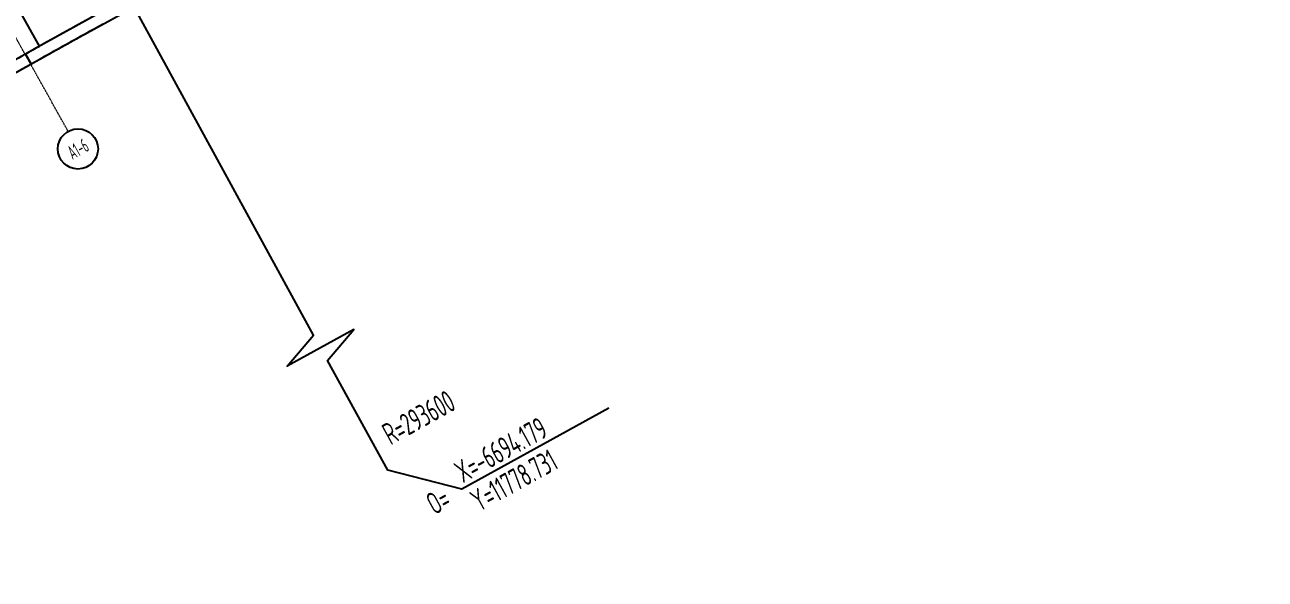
# Model space of a CAD drawing. Header units: millimetres. Extents: x 0 to 12110233, y -6694180 to 0.
# Drawn here: x 11638928 to 11669760, y -6457380 to -6443611 of the extents above; entities that cross this region are included whole.
import ezdxf
from ezdxf.enums import TextEntityAlignment as Align

# ---------------------------------------------------------------- set-up
doc = ezdxf.new("R2010")
doc.units = ezdxf.units.MM
doc.header["$LTSCALE"] = 10
doc.linetypes.add('A1-RG-AXIS-3~4F$0$$1$AUDIT_D_130703131338-1', pattern=[0])
doc.linetypes.add('A1-RG-AXIS-3~4F$0$CENTER', pattern=[50.8, 31.75, -6.35, 6.35, -6.35])
for name, color, linetype in [('A1-RD-3F$0$A-GLAZ', 140, 'Continuous'), ('A1-RD-3F$0$A-louban', 5, 'Continuous'), ('A1-RG-AXIS-3~4F$0$$0$A-SYMB', 4, 'Continuous'), ('A1-RG-AXIS-3~4F$0$$1$A-SYMB-DIM300', 4, 'A1-RG-AXIS-3~4F$0$$1$AUDIT_D_130703131338-1'), ('A1-RG-AXIS-3~4F$0$A-SYMB-NAME', 13, 'Continuous'), ('A1-RI-F3$0$A-TEXT1', 4, 'Continuous'), ('A1-RI-F3$0$A1-RI-F3$0$A-DETL-PEN1', 245, 'Continuous'), ('A1-RI-F3$0$A1-RI-F3$0$A-DETL-PEN2', 233, 'Continuous'), ('A1-RI-F3$0$Crescent canopy$0$A-DETL-PEN1', 245, 'Continuous'), ('A1-RI-F3$0$Crescent canopy$0$A-DETL-PEN2', 233, 'Continuous')]:
    doc.layers.add(name, color=color, linetype=linetype)
doc.layers.add('A1-RG-AXIS-3~4F$0$A-GRID', color=1, linetype='A1-RG-AXIS-3~4F$0$CENTER', lineweight=9)
doc.styles.add('A1-RG-AXIS-3~4F$0$$2$_TCH_DIM', font='hzs.shx', dxfattribs={"width": 0.7, "bigfont": 'hztxt.shx'})
doc.styles.add('A1-RG-AXIS-3~4F$0$A1-RG-AXIS$0$XD2008', font='xd-hzs.shx', dxfattribs={"width": 0.7, "bigfont": 'xd-hztxt.shx'})
doc.styles.add('A1-RI-F3$0$ECADI', font='gbeitc.shx', dxfattribs={"width": 0.7, "bigfont": 'gbcbig.shx'})

# ---------------------------------------------------------------- blocks, each defined once
blk = doc.blocks.new('A1-RD-3F')
at = {"layer": 'A1-RD-3F$0$A-GLAZ', "ltscale": 0.25}
for radius, start, end in [(292500, 108.926088, 127.887577), (292800, 117.388439, 127.828852)]:
    blk.add_arc((11778731.9, -6694178.6), radius, start, end, dxfattribs=at)
at = {"layer": 'A1-RD-3F$0$A-louban'}
blk.add_lwpolyline([(11599156.3, -6462911.6, -0.0824084), (11683479, -6417305.5), (11680005, -6407185.2, 0.0013406), (11678467.4, -6407718.7)], format="xyb", dxfattribs=at)
blk = doc.blocks.new('A1-RG-AXIS-3~4F$0$A1zhouhao')
at = {"color": 13}
blk.add_circle((11937809, -6402822), 500, dxfattribs=at)
at = {"style": 'A1-RG-AXIS-3~4F$0$A1-RG-AXIS$0$XD2008', "width": 0.7}
blk.add_attdef('GRID', text='', height=500, dxfattribs=at).set_placement((11937809, -6402822), align=Align.MIDDLE)
blk = doc.blocks.new('A1-RG-AXIS-3~4F')
at = {"layer": 'A1-RG-AXIS-3~4F$0$$0$A-SYMB'}
blk.add_lwpolyline([(11653447.3, -6453131.8), (11649794.4, -6455144.1), (11647948, -6454671.6), (11646448, -6451948.9), (11647104.9, -6451178.7), (11645446, -6452092.6), (11646102.9, -6451322.4), (11640213.3, -6440538)], dxfattribs=at)
at = {"layer": 'A1-RG-AXIS-3~4F$0$A-GRID', "linetype": 'A1-RG-AXIS-3~4F$0$CENTER', "ltscale": 0.05}
blk.add_lwpolyline([(11682866.1, -6392336.6, 0.1037295), (11569674.9, -6456283.6, 0.1037295)], format="xyb", dxfattribs=at)
blk.add_lwpolyline([(11640005.1, -6446256.5), (11619689.5, -6409949.9)], dxfattribs=at)
at = {"layer": 'A1-RG-AXIS-3~4F$0$A-GRID', "ltscale": 0.05}
for points in [[(11690526.5, -6414141.6, 0.1045271), (11584753.6, -6473784.9, 0.1045271)], [(11691982.6, -6418505.7, 0.1046376), (11587756.3, -6477270.1)]]:
    blk.add_lwpolyline(points, format="xyb", dxfattribs=at)
at = {"layer": 'A1-RG-AXIS-3~4F$0$A-GRID', "linetype": 'A1-RG-AXIS-3~4F$0$CENTER', "ltscale": 0.05}
blk.add_arc((11778731.9, -6694178.6), 308600, 107.574373, 131.323037, dxfattribs=at)
at = {"layer": 'A1-RG-AXIS-3~4F$0$A-GRID', "ltscale": 0.05}
blk.add_arc((11778731.9, -6694178.6), 301700, 107.53359, 131.336201, dxfattribs=at)
at = {"layer": 'A1-RG-AXIS-3~4F$0$A-SYMB-NAME', "linetype": 'ByBlock'}
ref = blk.add_blockref('A1-RG-AXIS-3~4F$0$A1zhouhao', (-1904083.6, -6688487.3), dxfattribs=dict(at, rotation=29.22954179391108))
ref.add_attrib('GRID', 'A1-6', dxfattribs={"layer": '0', "color": 4, "height": 350, "rotation": 29.22954, "style": 'A1-RG-AXIS-3~4F$0$A1-RG-AXIS$0$XD2008', "width": 0.6}).set_placement((11640249.3, -6446692.8), align=Align.MIDDLE)
at = {"layer": 'A1-RG-AXIS-3~4F$0$$1$A-SYMB-DIM300', "linetype": 'Continuous', "style": 'A1-RG-AXIS-3~4F$0$$2$_TCH_DIM', "width": 0.705882}
for s, p in [('R=293600', (11648022.2, -6454060.7)), ('X=-6694.179', (11649819.1, -6455001.6)), ('Y=11778.731', (11650215.1, -6455719.3)), ('O=', (11649112.2, -6455795.5))]:
    blk.add_text(s, height=550, rotation=28.85016, dxfattribs=at).set_placement(p)
blk = doc.blocks.new('A1-RI-F3$0$A1-RI-F3$0$CRESCENT')
at = {"layer": 'A1-RI-F3$0$A1-RI-F3$0$A-DETL-PEN1'}
for radius, start, end in [(291580, 107.79006, 130.53329), (291480, 107.79008, 130.53322), (290140, 107.79045, 130.53224), (290040, 107.79047, 130.53216)]:
    blk.add_arc((761388, 423551), radius, start, end, dxfattribs=at)
at = {"layer": 'A1-RI-F3$0$A1-RI-F3$0$A-DETL-PEN2'}
for p, q in [((621947, 673571), (620621, 675940)), ((621597, 673375), (621737, 673127))]:
    blk.add_line(p, q, dxfattribs=at)
for radius, start, end in [(288986, 105.8232, 130.74813), (286271, 105.7964, 131.29161), (285986, 105.79356, 131.34926)]:
    blk.add_arc((761380, 423550), radius, start, end, dxfattribs=at)
blk = doc.blocks.new('A1-RI-F3$0$Crescent canopy$0$CRESCENT')
at = {"layer": 'A1-RI-F3$0$Crescent canopy$0$A-DETL-PEN1'}
for radius, start, end in [(291580, 107.79006, 130.53329), (291480, 107.79008, 130.53322), (290140, 107.79045, 130.53224), (290040, 107.79047, 130.53216)]:
    blk.add_arc((761388, 423551), radius, start, end, dxfattribs=at)
at = {"layer": 'A1-RI-F3$0$Crescent canopy$0$A-DETL-PEN2'}
for p, q in [((621947, 673571), (620621, 675940)), ((621597, 673375), (621737, 673127))]:
    blk.add_line(p, q, dxfattribs=at)
for centre, radius, start, end in [((761376, 423574), 286250, 118.43693, 119.14946), ((761391, 423546), 285997, 118.81831, 119.2295), ((761401, 423528), 286302, 119.1494, 119.30949), ((761417, 423500), 286049, 119.22949, 119.64092)]:
    blk.add_arc(centre, radius, start, end, dxfattribs=at)
blk = doc.blocks.new('A1-RI-F3')
for name, p in [('A1-RG-AXIS-3~4F', (0, 0)), ('A1-RI-F3$0$Crescent canopy$0$CRESCENT', (11017346, -7117715.9))]:
    blk.add_blockref(name, p)
at = {"color": 3, "linetype": 'ByBlock'}
blk.add_blockref('A1-RD-3F', (0, 0), dxfattribs=at)
at = {"layer": 'A1-RI-F3$0$Crescent canopy$0$A-DETL-PEN2'}
blk.add_blockref('A1-RI-F3$0$A1-RI-F3$0$CRESCENT', (11017346, -7117715.9), dxfattribs=at)
at = {"layer": 'A1-RI-F3$0$A-TEXT1', "style": 'A1-RI-F3$0$ECADI', "width": 0.7}
for tag, p in [('（-0.050）', (11743140.2, -6434229.8)), ('（结构标高）', (11749919, -6434229.8))]:
    blk.add_attdef(tag, p, '', height=321.4, dxfattribs=at)

msp = doc.modelspace()

# ---------------------------------------------------------------- block references
msp.add_blockref('A1-RI-F3', (0, 0))

doc.saveas('drawing.dxf')
